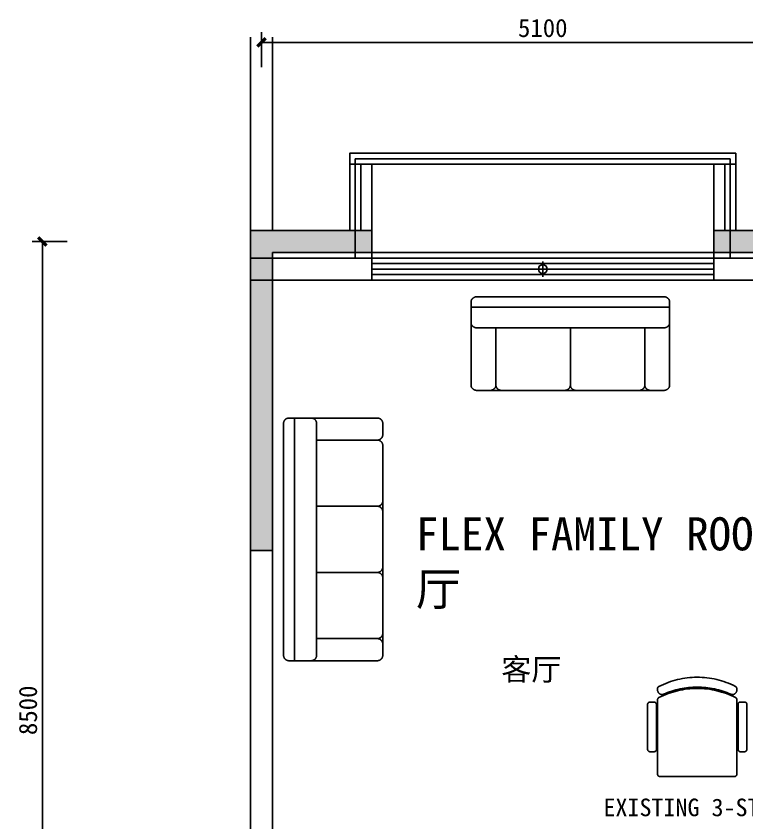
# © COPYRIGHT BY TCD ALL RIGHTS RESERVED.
# Model space of a CAD drawing. Header units: millimetres. Extents: x 0 to 1315425, y -297887 to 3.
# Drawn here: x 1298748 to 1305372, y -288628 to -281315 of the extents above; entities that cross this region are included whole.
import ezdxf

# ---------------------------------------------------------------- set-up
doc = ezdxf.new("R2010")
doc.units = ezdxf.units.MM
for name, color, linetype in [('A-ELEM-TAG', 6, 'CONTINUOUS'), ('A-GLAZ-EXST', 4, 'CONTINUOUS'), ('A-SURVEY-HATCH', 9, 'CONTINUOUS'), ('A-TEXT', 250, 'CONTINUOUS'), ('A-WALL-EXST-CORR', 1, 'CONTINUOUS'), ('D0-FURNITURE', 2, 'Continuous'), ('F-TEXT', 6, 'Continuous'), ('LIB-PLAN', 7, 'Continuous'), ('S-COLUMN', 6, 'Continuous'), ('S-S.WALL', 7, 'Continuous')]:
    doc.layers.add(name, color=color, linetype=linetype)
doc.styles.add('HT', font='simhei.ttf')
doc.styles.add('宋体', font='')
doc.styles.get('宋体').set_extended_font_data('SimSun')
doc.dimstyles.new('TCD', dxfattribs={"dimscale": 0, "dimtxt": 2.2, "dimasz": 1, "dimexe": 1.25, "dimexo": 3, "dimtad": 1, "dimrnd": 5, "dimtxsty": '宋体', "dimblk": 'ARCHTICK', "dimcen": 2.5, "dimazin": 3, "dimtfac": 1, "dimtix": 1, "dimtmove": 2, "dimatfit": 3, "dimldrblk": 'DOT', "dimlwd": -1})

# ---------------------------------------------------------------- blocks, each defined once
blk = doc.blocks.new('_ARCHTICK')
at = {"color": 0, "linetype": 'ByBlock', "const_width": 0.4}
blk.add_lwpolyline([(-0.5, -0.5), (0.5, 0.5)], dxfattribs=at)
blk = doc.blocks.new('*D452')
at = {"layer": 'Defpoints', "color": 0}
for p in [(1300971.9, -281552.3), (1300971.9, -285324.7), (1306071.9, -285557.8)]:
    blk.add_point(p, dxfattribs=at)
at = {"layer": 'S-COLUMN', "color": 0, "lineweight": -2}
for p, q in [((1300971.9, -281777.3), (1300971.9, -281458.6)), ((1306071.9, -281777.3), (1306071.9, -281458.6))]:
    blk.add_line(p, q, dxfattribs=at)
at = {"layer": 'S-COLUMN', "color": 0}
blk.add_line((1306071.9, -281552.3), (1300971.9, -281552.3), dxfattribs=at)
at = {"layer": 'S-COLUMN', "color": 0, "xscale": 75, "yscale": 75, "zscale": 75, "rotation": 180}
blk.add_blockref('_ARCHTICK', (1300971.9, -281552.3), dxfattribs=at)
at = {"layer": 'S-COLUMN', "color": 0, "xscale": 75, "yscale": 75, "zscale": 75}
blk.add_blockref('_ARCHTICK', (1306071.9, -281552.3), dxfattribs=at)
at = {"layer": 'S-COLUMN', "color": 2, "insert": (1303521.9, -281423), "char_height": 165, "attachment_point": 5, "style": '宋体'}
blk.add_mtext('5100', dxfattribs=at)
blk = doc.blocks.new('_Dot')
at = {"color": 0, "linetype": 'ByBlock', "lineweight": -2}
blk.add_line((-0.5, 0), (-1, 0), dxfattribs=at)
at = {"color": 0, "linetype": 'ByBlock', "const_width": 0.5}
blk.add_lwpolyline([(-0.25, 0, 1), (0.25, 0, 1)], format="xyb", close=True, dxfattribs=at)
blk = doc.blocks.new('*D456')
at = {"layer": 'Defpoints', "color": 0}
for p in [(1298986, -283357.8), (1301071.9, -283357.8), (1301071.9, -291857.8)]:
    blk.add_point(p, dxfattribs=at)
at = {"layer": 'S-COLUMN', "color": 0, "lineweight": -2}
for p, q in [((1299211, -283357.8), (1298892.2, -283357.8)), ((1299211, -291857.8), (1298892.2, -291857.8))]:
    blk.add_line(p, q, dxfattribs=at)
at = {"layer": 'S-COLUMN', "color": 0}
blk.add_line((1298986, -291857.8), (1298986, -283357.8), dxfattribs=at)
at = {"layer": 'S-COLUMN', "color": 0, "xscale": 75, "yscale": 75, "zscale": 75}
for p, rotation in [((1298986, -283357.8), 90), ((1298986, -291857.8), 270)]:
    blk.add_blockref('_ARCHTICK', p, dxfattribs=dict(at, rotation=rotation))
at = {"layer": 'S-COLUMN', "color": 2, "insert": (1298856.6, -287607.8), "char_height": 165, "attachment_point": 5, "rotation": 90, "style": '宋体'}
blk.add_mtext('8500', dxfattribs=at)
blk = doc.blocks.new('ELEM_TAG')
for p, q in [((-70, 0), (70, 0)), ((0, -70), (0, 70))]:
    blk.add_line(p, q)
blk.add_circle((0, 0), 40)
blk = doc.blocks.new('SOFA_3S_2200x900_PLAN')
at = {"layer": 'LIB-PLAN'}
for p, q in [((-1050, 0), (1050, 0)), ((-1100, -100), (-1100, -50)), ((1100, -50), (1100, -250)), ((-1100, -250), (-1100, -100)), ((-1100, -100), (1100, -100)), ((-1100, -850), (-1100, -250)), ((1100, -250), (1100, -850)), ((-1050, -300), (1050, -300)), ((-900, -850), (-900, -300)), ((-300, -850), (-300, -300)), ((300, -850), (300, -300)), ((900, -300), (900, -850)), ((-950, -900), (-1050, -900)), ((850, -900), (-950, -900)), ((1050, -900), (950, -900))]:
    blk.add_line(p, q, dxfattribs=at)
for points in [[(-1050, 0), (-1052.5, -0.1), (-1054.9, -0.2), (-1057.3, -0.5), (-1059.8, -1), (-1062.1, -1.5), (-1064.5, -2.2), (-1066.8, -2.9), (-1069.1, -3.8), (-1071.4, -4.8), (-1073.6, -5.9), (-1075.7, -7.1), (-1077.8, -8.4), (-1079.8, -9.8), (-1081.7, -11.3), (-1083.6, -13), (-1085.4, -14.6), (-1087, -16.4), (-1088.7, -18.3), (-1090.2, -20.2), (-1091.6, -22.2), (-1092.9, -24.3), (-1094.1, -26.4), (-1095.2, -28.6), (-1096.2, -30.9), (-1097.1, -33.2), (-1097.8, -35.5), (-1098.5, -37.9), (-1099, -40.2), (-1099.5, -42.7), (-1099.8, -45.1), (-1099.9, -47.5), (-1100, -50)], [(1100, -50), (1099.9, -47.5), (1099.8, -45.1), (1099.5, -42.7), (1099, -40.2), (1098.5, -37.9), (1097.8, -35.5), (1097.1, -33.2), (1096.2, -30.9), (1095.2, -28.6), (1094.1, -26.4), (1092.9, -24.3), (1091.6, -22.2), (1090.2, -20.2), (1088.7, -18.3), (1087, -16.4), (1085.4, -14.6), (1083.6, -13), (1081.7, -11.3), (1079.8, -9.8), (1077.8, -8.4), (1075.7, -7.1), (1073.6, -5.9), (1071.4, -4.8), (1069.1, -3.8), (1066.8, -2.9), (1064.5, -2.2), (1062.1, -1.5), (1059.8, -1), (1057.3, -0.5), (1054.9, -0.2), (1052.5, -0.1), (1050, 0)], [(-1100, -250), (-1099.9, -252.5), (-1099.8, -254.9), (-1099.5, -257.3), (-1099, -259.8), (-1098.5, -262.1), (-1097.8, -264.5), (-1097.1, -266.8), (-1096.2, -269.1), (-1095.2, -271.4), (-1094.1, -273.6), (-1092.9, -275.7), (-1091.6, -277.8), (-1090.2, -279.8), (-1088.7, -281.7), (-1087, -283.6), (-1085.4, -285.4), (-1083.6, -287), (-1081.7, -288.7), (-1079.8, -290.2), (-1077.8, -291.6), (-1075.7, -292.9), (-1073.6, -294.1), (-1071.4, -295.2), (-1069.1, -296.2), (-1066.8, -297.1), (-1064.5, -297.8), (-1062.1, -298.5), (-1059.8, -299), (-1057.3, -299.5), (-1054.9, -299.8), (-1052.5, -299.9), (-1050, -300)], [(1050, -300), (1052.5, -299.9), (1054.9, -299.8), (1057.3, -299.5), (1059.8, -299), (1062.1, -298.5), (1064.5, -297.8), (1066.8, -297.1), (1069.1, -296.2), (1071.4, -295.2), (1073.6, -294.1), (1075.7, -292.9), (1077.8, -291.6), (1079.8, -290.2), (1081.7, -288.7), (1083.6, -287), (1085.4, -285.4), (1087, -283.6), (1088.7, -281.7), (1090.2, -279.8), (1091.6, -277.8), (1092.9, -275.7), (1094.1, -273.6), (1095.2, -271.4), (1096.2, -269.1), (1097.1, -266.8), (1097.8, -264.5), (1098.5, -262.1), (1099, -259.8), (1099.5, -257.3), (1099.8, -254.9), (1099.9, -252.5), (1100, -250)], [(-1100, -850), (-1099.9, -852.5), (-1099.8, -854.9), (-1099.5, -857.3), (-1099, -859.8), (-1098.5, -862.1), (-1097.8, -864.5), (-1097.1, -866.8), (-1096.2, -869.1), (-1095.2, -871.4), (-1094.1, -873.6), (-1092.9, -875.7), (-1091.6, -877.8), (-1090.2, -879.8), (-1088.7, -881.7), (-1087, -883.6), (-1085.4, -885.4), (-1083.6, -887), (-1081.7, -888.7), (-1079.8, -890.2), (-1077.8, -891.6), (-1075.7, -892.9), (-1073.6, -894.1), (-1071.4, -895.2), (-1069.1, -896.2), (-1066.8, -897.1), (-1064.5, -897.8), (-1062.1, -898.5), (-1059.8, -899), (-1057.3, -899.5), (-1054.9, -899.8), (-1052.5, -899.9), (-1050, -900)], [(-950, -900), (-947.5, -899.9), (-945.1, -899.8), (-942.7, -899.5), (-940.2, -899), (-937.9, -898.5), (-935.5, -897.8), (-933.2, -897.1), (-930.9, -896.2), (-928.6, -895.2), (-926.4, -894.1), (-924.3, -892.9), (-922.2, -891.6), (-920.2, -890.2), (-918.3, -888.7), (-916.4, -887), (-914.6, -885.4), (-913, -883.6), (-911.3, -881.7), (-909.8, -879.8), (-908.4, -877.8), (-907.1, -875.7), (-905.9, -873.6), (-904.8, -871.4), (-903.8, -869.1), (-902.9, -866.8), (-902.2, -864.5), (-901.5, -862.1), (-901, -859.8), (-900.5, -857.3), (-900.2, -854.9), (-900.1, -852.5), (-900, -850)], [(-900, -850), (-899.9, -852.5), (-899.8, -854.9), (-899.5, -857.3), (-899, -859.8), (-898.5, -862.1), (-897.8, -864.5), (-897.1, -866.8), (-896.2, -869.1), (-895.2, -871.4), (-894.1, -873.6), (-892.9, -875.7), (-891.6, -877.8), (-890.2, -879.8), (-888.7, -881.7), (-887, -883.6), (-885.4, -885.4), (-883.6, -887), (-881.7, -888.7), (-879.8, -890.2), (-877.8, -891.6), (-875.7, -892.9), (-873.6, -894.1), (-871.4, -895.2), (-869.1, -896.2), (-866.8, -897.1), (-864.5, -897.8), (-862.1, -898.5), (-859.8, -899), (-857.3, -899.5), (-854.9, -899.8), (-852.5, -899.9), (-850, -900)], [(-350, -900), (-347.5, -899.9), (-345.1, -899.8), (-342.7, -899.5), (-340.2, -899), (-337.9, -898.5), (-335.5, -897.8), (-333.2, -897.1), (-330.9, -896.2), (-328.6, -895.2), (-326.4, -894.1), (-324.3, -892.9), (-322.2, -891.6), (-320.2, -890.2), (-318.3, -888.7), (-316.4, -887), (-314.6, -885.4), (-313, -883.6), (-311.3, -881.7), (-309.8, -879.8), (-308.4, -877.8), (-307.1, -875.7), (-305.9, -873.6), (-304.8, -871.4), (-303.8, -869.1), (-302.9, -866.8), (-302.2, -864.5), (-301.5, -862.1), (-301, -859.8), (-300.5, -857.3), (-300.2, -854.9), (-300.1, -852.5), (-300, -850)], [(-300, -850), (-299.9, -852.5), (-299.8, -854.9), (-299.5, -857.3), (-299, -859.8), (-298.5, -862.1), (-297.8, -864.5), (-297.1, -866.8), (-296.2, -869.1), (-295.2, -871.4), (-294.1, -873.6), (-292.9, -875.7), (-291.6, -877.8), (-290.2, -879.8), (-288.7, -881.7), (-287, -883.6), (-285.4, -885.4), (-283.6, -887), (-281.7, -888.7), (-279.8, -890.2), (-277.8, -891.6), (-275.7, -892.9), (-273.6, -894.1), (-271.4, -895.2), (-269.1, -896.2), (-266.8, -897.1), (-264.5, -897.8), (-262.1, -898.5), (-259.8, -899), (-257.3, -899.5), (-254.9, -899.8), (-252.5, -899.9), (-250, -900)], [(250, -900), (252.5, -899.9), (254.9, -899.8), (257.3, -899.5), (259.8, -899), (262.1, -898.5), (264.5, -897.8), (266.8, -897.1), (269.1, -896.2), (271.4, -895.2), (273.6, -894.1), (275.7, -892.9), (277.8, -891.6), (279.8, -890.2), (281.7, -888.7), (283.6, -887), (285.4, -885.4), (287, -883.6), (288.7, -881.7), (290.2, -879.8), (291.6, -877.8), (292.9, -875.7), (294.1, -873.6), (295.2, -871.4), (296.2, -869.1), (297.1, -866.8), (297.8, -864.5), (298.5, -862.1), (299, -859.8), (299.5, -857.3), (299.8, -854.9), (299.9, -852.5), (300, -850)], [(300, -850), (300.1, -852.5), (300.2, -854.9), (300.5, -857.3), (301, -859.8), (301.5, -862.1), (302.2, -864.5), (302.9, -866.8), (303.8, -869.1), (304.8, -871.4), (305.9, -873.6), (307.1, -875.7), (308.4, -877.8), (309.8, -879.8), (311.3, -881.7), (313, -883.6), (314.6, -885.4), (316.4, -887), (318.3, -888.7), (320.2, -890.2), (322.2, -891.6), (324.3, -892.9), (326.4, -894.1), (328.6, -895.2), (330.9, -896.2), (333.2, -897.1), (335.5, -897.8), (337.9, -898.5), (340.2, -899), (342.7, -899.5), (345.1, -899.8), (347.5, -899.9), (350, -900)], [(850, -900), (852.5, -899.9), (854.9, -899.8), (857.3, -899.5), (859.8, -899), (862.1, -898.5), (864.5, -897.8), (866.8, -897.1), (869.1, -896.2), (871.4, -895.2), (873.6, -894.1), (875.7, -892.9), (877.8, -891.6), (879.8, -890.2), (881.7, -888.7), (883.6, -887), (885.4, -885.4), (887, -883.6), (888.7, -881.7), (890.2, -879.8), (891.6, -877.8), (892.9, -875.7), (894.1, -873.6), (895.2, -871.4), (896.2, -869.1), (897.1, -866.8), (897.8, -864.5), (898.5, -862.1), (899, -859.8), (899.5, -857.3), (899.8, -854.9), (899.9, -852.5), (900, -850)], [(900, -850), (900.1, -852.5), (900.2, -854.9), (900.5, -857.3), (901, -859.8), (901.5, -862.1), (902.2, -864.5), (902.9, -866.8), (903.8, -869.1), (904.8, -871.4), (905.9, -873.6), (907.1, -875.7), (908.4, -877.8), (909.8, -879.8), (911.3, -881.7), (913, -883.6), (914.6, -885.4), (916.4, -887), (918.3, -888.7), (920.2, -890.2), (922.2, -891.6), (924.3, -892.9), (926.4, -894.1), (928.6, -895.2), (930.9, -896.2), (933.2, -897.1), (935.5, -897.8), (937.9, -898.5), (940.2, -899), (942.7, -899.5), (945.1, -899.8), (947.5, -899.9), (950, -900)], [(1050, -900), (1052.5, -899.9), (1054.9, -899.8), (1057.3, -899.5), (1059.8, -899), (1062.1, -898.5), (1064.5, -897.8), (1066.8, -897.1), (1069.1, -896.2), (1071.4, -895.2), (1073.6, -894.1), (1075.7, -892.9), (1077.8, -891.6), (1079.8, -890.2), (1081.7, -888.7), (1083.6, -887), (1085.4, -885.4), (1087, -883.6), (1088.7, -881.7), (1090.2, -879.8), (1091.6, -877.8), (1092.9, -875.7), (1094.1, -873.6), (1095.2, -871.4), (1096.2, -869.1), (1097.1, -866.8), (1097.8, -864.5), (1098.5, -862.1), (1099, -859.8), (1099.5, -857.3), (1099.8, -854.9), (1099.9, -852.5), (1100, -850)]]:
    blk.add_lwpolyline(points, dxfattribs=at)
blk = doc.blocks.new('SOFA_2S_1800x850_PLAN')
at = {"layer": 'LIB-PLAN'}
for p, q in [((-843.8, 0), (843.8, 0)), ((-900, -94.4), (-900, -47.2)), ((900, -47.2), (900, -236.1)), ((-900, -236.1), (-900, -94.4)), ((-900, -94.4), (900, -94.4)), ((-900, -802.8), (-900, -236.1)), ((-843.8, -283.3), (843.8, -283.3)), ((-675, -802.8), (-675, -283.3)), ((0, -802.8), (0, -283.3)), ((675, -283.3), (675, -802.8)), ((900, -236.1), (900, -802.8)), ((-731.2, -850), (-843.8, -850)), ((731.2, -850), (-731.2, -850)), ((843.8, -850), (731.2, -850))]:
    blk.add_line(p, q, dxfattribs=at)
for points in [[(-843.8, 0), (-846.5, -0.1), (-849.3, -0.2), (-852, -0.5), (-854.7, -0.9), (-857.4, -1.4), (-860.1, -2), (-862.7, -2.8), (-865.3, -3.6), (-867.8, -4.5), (-870.3, -5.6), (-872.7, -6.7), (-875, -8), (-877.3, -9.3), (-879.4, -10.7), (-881.5, -12.2), (-883.5, -13.8), (-885.4, -15.5), (-887.2, -17.3), (-888.9, -19.1), (-890.5, -21), (-892, -22.9), (-893.4, -25), (-894.6, -27), (-895.7, -29.2), (-896.7, -31.3), (-897.6, -33.5), (-898.3, -35.7), (-898.9, -38), (-899.4, -40.3), (-899.7, -42.6), (-899.9, -44.9), (-900, -47.2)], [(900, -47.2), (899.9, -44.9), (899.7, -42.6), (899.4, -40.3), (898.9, -38), (898.3, -35.7), (897.6, -33.5), (896.7, -31.3), (895.7, -29.2), (894.6, -27), (893.4, -25), (892, -22.9), (890.5, -21), (888.9, -19.1), (887.2, -17.3), (885.4, -15.5), (883.5, -13.8), (881.5, -12.2), (879.4, -10.7), (877.3, -9.3), (875, -8), (872.7, -6.7), (870.3, -5.6), (867.8, -4.5), (865.3, -3.6), (862.7, -2.8), (860.1, -2), (857.4, -1.4), (854.7, -0.9), (852, -0.5), (849.3, -0.2), (846.5, -0.1), (843.8, 0)], [(-900, -236.1), (-899.9, -238.4), (-899.7, -240.7), (-899.4, -243), (-898.9, -245.3), (-898.3, -247.6), (-897.6, -249.8), (-896.7, -252), (-895.7, -254.2), (-894.6, -256.3), (-893.4, -258.4), (-892, -260.4), (-890.5, -262.3), (-888.9, -264.2), (-887.2, -266.1), (-885.4, -267.8), (-883.5, -269.5), (-881.5, -271.1), (-879.4, -272.6), (-877.3, -274), (-875, -275.4), (-872.7, -276.6), (-870.3, -277.8), (-867.8, -278.8), (-865.3, -279.7), (-862.7, -280.6), (-860.1, -281.3), (-857.4, -281.9), (-854.7, -282.4), (-852, -282.8), (-849.3, -283.1), (-846.5, -283.3), (-843.8, -283.3)], [(843.8, -283.3), (846.5, -283.3), (849.3, -283.1), (852, -282.8), (854.7, -282.4), (857.4, -281.9), (860.1, -281.3), (862.7, -280.6), (865.3, -279.7), (867.8, -278.8), (870.3, -277.8), (872.7, -276.6), (875, -275.4), (877.3, -274), (879.4, -272.6), (881.5, -271.1), (883.5, -269.5), (885.4, -267.8), (887.2, -266.1), (888.9, -264.2), (890.5, -262.3), (892, -260.4), (893.4, -258.4), (894.6, -256.3), (895.7, -254.2), (896.7, -252), (897.6, -249.8), (898.3, -247.6), (898.9, -245.3), (899.4, -243), (899.7, -240.7), (899.9, -238.4), (900, -236.1)], [(-900, -802.8), (-899.9, -805.1), (-899.7, -807.4), (-899.4, -809.7), (-898.9, -812), (-898.3, -814.3), (-897.6, -816.5), (-896.7, -818.7), (-895.7, -820.8), (-894.6, -823), (-893.4, -825), (-892, -827.1), (-890.5, -829), (-888.9, -830.9), (-887.2, -832.7), (-885.4, -834.5), (-883.5, -836.2), (-881.5, -837.8), (-879.4, -839.3), (-877.3, -840.7), (-875, -842), (-872.7, -843.3), (-870.3, -844.4), (-867.8, -845.5), (-865.3, -846.4), (-862.7, -847.2), (-860.1, -848), (-857.4, -848.6), (-854.7, -849.1), (-852, -849.5), (-849.3, -849.8), (-846.5, -849.9), (-843.8, -850)], [(-731.2, -850), (-728.5, -849.9), (-725.7, -849.8), (-723, -849.5), (-720.3, -849.1), (-717.6, -848.6), (-714.9, -848), (-712.3, -847.2), (-709.7, -846.4), (-707.2, -845.5), (-704.7, -844.4), (-702.3, -843.3), (-700, -842), (-697.7, -840.7), (-695.6, -839.3), (-693.5, -837.8), (-691.5, -836.2), (-689.6, -834.5), (-687.8, -832.7), (-686.1, -830.9), (-684.5, -829), (-683, -827.1), (-681.6, -825), (-680.4, -823), (-679.3, -820.8), (-678.3, -818.7), (-677.4, -816.5), (-676.7, -814.3), (-676.1, -812), (-675.6, -809.7), (-675.3, -807.4), (-675.1, -805.1), (-675, -802.8)], [(-675, -802.8), (-674.9, -805.1), (-674.7, -807.4), (-674.4, -809.7), (-673.9, -812), (-673.3, -814.3), (-672.6, -816.5), (-671.7, -818.7), (-670.7, -820.8), (-669.6, -823), (-668.4, -825), (-667, -827.1), (-665.5, -829), (-663.9, -830.9), (-662.2, -832.7), (-660.4, -834.5), (-658.5, -836.2), (-656.5, -837.8), (-654.4, -839.3), (-652.3, -840.7), (-650, -842), (-647.7, -843.3), (-645.3, -844.4), (-642.8, -845.5), (-640.3, -846.4), (-637.7, -847.2), (-635.1, -848), (-632.4, -848.6), (-629.7, -849.1), (-627, -849.5), (-624.3, -849.8), (-621.5, -849.9), (-618.8, -850)], [(-56.3, -850), (-53.5, -849.9), (-50.7, -849.8), (-48, -849.5), (-45.3, -849.1), (-42.6, -848.6), (-39.9, -848), (-37.3, -847.2), (-34.7, -846.4), (-32.2, -845.5), (-29.7, -844.4), (-27.3, -843.3), (-25, -842), (-22.7, -840.7), (-20.6, -839.3), (-18.5, -837.8), (-16.5, -836.2), (-14.6, -834.5), (-12.8, -832.7), (-11.1, -830.9), (-9.5, -829), (-8, -827.1), (-6.6, -825), (-5.4, -823), (-4.3, -820.8), (-3.3, -818.7), (-2.4, -816.5), (-1.7, -814.3), (-1.1, -812), (-0.6, -809.7), (-0.3, -807.4), (-0.1, -805.1), (0, -802.8)], [(0, -802.8), (0.1, -805.1), (0.3, -807.4), (0.6, -809.7), (1.1, -812), (1.7, -814.3), (2.4, -816.5), (3.3, -818.7), (4.3, -820.8), (5.4, -823), (6.6, -825), (8, -827.1), (9.5, -829), (11.1, -830.9), (12.8, -832.7), (14.6, -834.5), (16.5, -836.2), (18.5, -837.8), (20.6, -839.3), (22.7, -840.7), (25, -842), (27.3, -843.3), (29.7, -844.4), (32.2, -845.5), (34.7, -846.4), (37.3, -847.2), (39.9, -848), (42.6, -848.6), (45.3, -849.1), (48, -849.5), (50.7, -849.8), (53.5, -849.9), (56.2, -850)], [(618.8, -850), (621.5, -849.9), (624.3, -849.8), (627, -849.5), (629.7, -849.1), (632.4, -848.6), (635.1, -848), (637.7, -847.2), (640.3, -846.4), (642.8, -845.5), (645.3, -844.4), (647.7, -843.3), (650, -842), (652.3, -840.7), (654.4, -839.3), (656.5, -837.8), (658.5, -836.2), (660.4, -834.5), (662.2, -832.7), (663.9, -830.9), (665.5, -829), (667, -827.1), (668.4, -825), (669.6, -823), (670.7, -820.8), (671.7, -818.7), (672.6, -816.5), (673.3, -814.3), (673.9, -812), (674.4, -809.7), (674.7, -807.4), (674.9, -805.1), (675, -802.8)], [(675, -802.8), (675.1, -805.1), (675.3, -807.4), (675.6, -809.7), (676.1, -812), (676.7, -814.3), (677.4, -816.5), (678.3, -818.7), (679.3, -820.8), (680.4, -823), (681.6, -825), (683, -827.1), (684.5, -829), (686.1, -830.9), (687.8, -832.7), (689.6, -834.5), (691.5, -836.2), (693.5, -837.8), (695.6, -839.3), (697.7, -840.7), (700, -842), (702.3, -843.3), (704.7, -844.4), (707.2, -845.5), (709.7, -846.4), (712.3, -847.2), (714.9, -848), (717.6, -848.6), (720.3, -849.1), (723, -849.5), (725.7, -849.8), (728.5, -849.9), (731.2, -850)], [(843.8, -850), (846.5, -849.9), (849.3, -849.8), (852, -849.5), (854.7, -849.1), (857.4, -848.6), (860.1, -848), (862.7, -847.2), (865.3, -846.4), (867.8, -845.5), (870.3, -844.4), (872.7, -843.3), (875, -842), (877.3, -840.7), (879.4, -839.3), (881.5, -837.8), (883.5, -836.2), (885.4, -834.5), (887.2, -832.7), (888.9, -830.9), (890.5, -829), (892, -827.1), (893.4, -825), (894.6, -823), (895.7, -820.8), (896.7, -818.7), (897.6, -816.5), (898.3, -814.3), (898.9, -812), (899.4, -809.7), (899.7, -807.4), (899.9, -805.1), (900, -802.8)]]:
    blk.add_lwpolyline(points, dxfattribs=at)
blk = doc.blocks.new('LOUNGE_CHAIR_900x900_PLAN')
at = {"layer": 'LIB-PLAN'}
for p, q in [((-360.1, 338), (-360.1, 345.5)), ((-430, 225), (-390, 225)), ((-359.5, -427.5), (-360, 244.3)), ((359.5, -427.5), (360, 244.3)), ((390, 225), (430, 225)), ((-449.7, -202.5), (-450, 202.5)), ((-369.7, -202.5), (-370, 202.5)), ((369.7, -202.5), (370, 202.5)), ((449.7, -202.5), (450, 202.5)), ((-429.7, -225), (-389.7, -225)), ((389.7, -225), (429.7, -225)), ((339.5, -450), (-339.5, -450))]:
    blk.add_line(p, q, dxfattribs=at)
for points in [[(346.9, 366.8), (326.3, 376.8), (305.5, 386.1), (284.5, 394.9), (263.4, 403), (242, 410.4), (220.5, 417.3), (198.8, 423.5), (176.9, 429.1), (155, 434), (132.9, 438.2), (110.8, 441.8), (88.6, 444.8), (66.3, 447.1), (44, 448.7), (21.6, 449.7), (-0.8, 450), (-23.2, 449.6), (-45.5, 448.6), (-67.8, 447), (-90.1, 444.6), (-112.3, 441.6), (-134.5, 438), (-156.5, 433.7), (-178.5, 428.7), (-200.3, 423.1), (-222, 416.8), (-243.5, 410), (-264.8, 402.4), (-286, 394.3), (-307, 385.5), (-327.7, 376.1), (-348.3, 366.1)], [(-348.3, 366.1), (-348.9, 365.7), (-349.6, 365.4), (-350.2, 365), (-350.8, 364.6), (-351.4, 364.1), (-352, 363.6), (-352.6, 363.2), (-353.1, 362.6), (-353.6, 362.1), (-354.2, 361.5), (-354.7, 361), (-355.2, 360.4), (-355.6, 359.7), (-356.1, 359.1), (-356.5, 358.5), (-356.9, 357.8), (-357.3, 357.1), (-357.6, 356.4), (-358, 355.7), (-358.3, 355), (-358.5, 354.2), (-358.8, 353.5), (-359.1, 352.7), (-359.3, 351.9), (-359.5, 351.1), (-359.6, 350.4), (-359.8, 349.6), (-359.9, 348.8), (-360, 348), (-360, 347.2), (-360.1, 346.4), (-360.1, 345.5)], [(357.3, 354.5), (357.1, 355), (356.9, 355.5), (356.7, 356), (356.5, 356.5), (356.3, 357), (356.1, 357.4), (355.8, 357.9), (355.6, 358.4), (355.3, 358.8), (355, 359.3), (354.7, 359.7), (354.4, 360.2), (354.1, 360.6), (353.8, 361), (353.5, 361.4), (353.2, 361.8), (352.8, 362.2), (352.5, 362.6), (352.1, 362.9), (351.8, 363.3), (351.4, 363.7), (351, 364), (350.6, 364.3), (350.2, 364.7), (349.8, 365), (349.4, 365.3), (349, 365.5), (348.6, 365.8), (348.2, 366.1), (347.7, 366.3), (347.3, 366.6), (346.9, 366.8)], [(-360.1, 338), (-360, 335.3), (-359.8, 332.6), (-359.4, 329.9), (-358.9, 327.2), (-358.2, 324.6), (-357.5, 322), (-356.5, 319.5), (-355.5, 317.1), (-354.3, 314.7), (-352.9, 312.4), (-351.5, 310.2), (-350, 308.1), (-348.3, 306.1), (-346.5, 304.3), (-344.7, 302.5), (-342.7, 300.9), (-340.7, 299.5), (-338.5, 298.1), (-336.4, 296.9), (-334.1, 295.9), (-331.8, 295), (-329.5, 294.3), (-327.1, 293.8), (-324.7, 293.4), (-322.3, 293.1), (-319.9, 293), (-317.5, 293.1), (-315.1, 293.4), (-312.7, 293.8), (-310.3, 294.4), (-308, 295.2), (-305.7, 296.1)], [(348.2, 264.9), (327.6, 274.9), (306.8, 284.3), (285.8, 293.1), (264.6, 301.3), (243.2, 308.8), (221.6, 315.7), (199.9, 321.9), (178, 327.5), (156.1, 332.5), (134, 336.8), (111.8, 340.4), (89.5, 343.4), (67.2, 345.8), (44.8, 347.4), (22.4, 348.4), (0, 348.7), (-22.4, 348.4), (-44.8, 347.4), (-67.2, 345.8), (-89.5, 343.4), (-111.8, 340.4), (-134, 336.8), (-156.1, 332.5), (-178, 327.5), (-199.9, 321.9), (-221.6, 315.7), (-243.2, 308.8), (-264.6, 301.3), (-285.8, 293.1), (-306.8, 284.3), (-327.6, 274.9), (-348.2, 264.9)], [(305.7, 296.1), (287.4, 303.7), (268.9, 310.9), (250.3, 317.6), (231.6, 323.9), (212.7, 329.6), (193.7, 334.9), (174.6, 339.6), (155.5, 343.9), (136.2, 347.6), (116.9, 350.9), (97.5, 353.7), (78.1, 356), (58.6, 357.7), (39.1, 359), (19.5, 359.7), (0, 360), (-19.5, 359.7), (-39.1, 359), (-58.6, 357.7), (-78.1, 356), (-97.5, 353.7), (-116.9, 350.9), (-136.2, 347.6), (-155.5, 343.9), (-174.6, 339.6), (-193.7, 334.9), (-212.7, 329.6), (-231.6, 323.9), (-250.3, 317.6), (-268.9, 310.9), (-287.4, 303.7), (-305.7, 296.1)], [(305.7, 296.1), (308.4, 295), (311.2, 294.2), (314.1, 293.6), (316.9, 293.2), (319.8, 293), (322.7, 293.1), (325.6, 293.5), (328.4, 294), (331.2, 294.8), (334, 295.9), (336.6, 297.1), (339.2, 298.5), (341.7, 300.2), (344.1, 302.1), (346.3, 304.1), (348.4, 306.3), (350.4, 308.7), (352.2, 311.3), (353.8, 313.9), (355.3, 316.7), (356.6, 319.7), (357.7, 322.7), (358.6, 325.8), (359.2, 328.9), (359.7, 332.1), (360, 335.4), (360.1, 338.6), (359.9, 341.9), (359.6, 345.1), (359, 348.3), (358.3, 351.4), (357.3, 354.5)], [(-430, 225), (-431, 225), (-432, 224.9), (-432.9, 224.8), (-433.9, 224.6), (-434.9, 224.3), (-435.8, 224), (-436.7, 223.7), (-437.7, 223.3), (-438.6, 222.8), (-439.4, 222.3), (-440.3, 221.8), (-441.1, 221.2), (-441.9, 220.6), (-442.7, 219.9), (-443.4, 219.2), (-444.1, 218.4), (-444.8, 217.6), (-445.5, 216.8), (-446.1, 215.9), (-446.6, 215), (-447.2, 214.1), (-447.6, 213.1), (-448.1, 212.1), (-448.5, 211.1), (-448.8, 210.1), (-449.1, 209), (-449.4, 208), (-449.6, 206.9), (-449.8, 205.8), (-449.9, 204.7), (-450, 203.6), (-450, 202.5)], [(-370, 202.5), (-370, 203.6), (-370.1, 204.7), (-370.2, 205.8), (-370.4, 206.9), (-370.6, 208), (-370.8, 209), (-371.2, 210.1), (-371.5, 211.1), (-371.9, 212.1), (-372.3, 213.1), (-372.8, 214.1), (-373.4, 215), (-373.9, 215.9), (-374.5, 216.8), (-375.2, 217.6), (-375.8, 218.4), (-376.6, 219.2), (-377.3, 219.9), (-378.1, 220.6), (-378.9, 221.2), (-379.7, 221.8), (-380.6, 222.3), (-381.4, 222.8), (-382.3, 223.3), (-383.2, 223.7), (-384.2, 224), (-385.1, 224.3), (-386.1, 224.6), (-387.1, 224.8), (-388, 224.9), (-389, 225), (-390, 225)], [(-348.2, 264.9), (-348.8, 264.5), (-349.5, 264.2), (-350.1, 263.8), (-350.7, 263.4), (-351.3, 262.9), (-351.9, 262.4), (-352.5, 261.9), (-353, 261.4), (-353.6, 260.9), (-354.1, 260.3), (-354.6, 259.8), (-355.1, 259.2), (-355.5, 258.5), (-356, 257.9), (-356.4, 257.2), (-356.8, 256.6), (-357.2, 255.9), (-357.5, 255.2), (-357.9, 254.5), (-358.2, 253.7), (-358.5, 253), (-358.7, 252.2), (-359, 251.5), (-359.2, 250.7), (-359.4, 249.9), (-359.5, 249.1), (-359.7, 248.4), (-359.8, 247.6), (-359.9, 246.8), (-360, 246), (-360, 245.1), (-360, 244.3)], [(360, 244.3), (360, 245.1), (360, 246), (359.9, 246.8), (359.8, 247.6), (359.7, 248.4), (359.5, 249.1), (359.4, 249.9), (359.2, 250.7), (359, 251.5), (358.7, 252.2), (358.5, 253), (358.2, 253.7), (357.9, 254.5), (357.5, 255.2), (357.2, 255.9), (356.8, 256.6), (356.4, 257.2), (356, 257.9), (355.5, 258.5), (355.1, 259.2), (354.6, 259.8), (354.1, 260.3), (353.6, 260.9), (353, 261.4), (352.5, 261.9), (351.9, 262.4), (351.3, 262.9), (350.7, 263.4), (350.1, 263.8), (349.5, 264.2), (348.8, 264.5), (348.2, 264.9)], [(390, 225), (389, 225), (388, 224.9), (387.1, 224.8), (386.1, 224.6), (385.1, 224.3), (384.2, 224), (383.2, 223.7), (382.3, 223.3), (381.4, 222.8), (380.6, 222.3), (379.7, 221.8), (378.9, 221.2), (378.1, 220.6), (377.3, 219.9), (376.6, 219.2), (375.8, 218.4), (375.2, 217.6), (374.5, 216.8), (373.9, 215.9), (373.4, 215), (372.8, 214.1), (372.3, 213.1), (371.9, 212.1), (371.5, 211.1), (371.2, 210.1), (370.8, 209), (370.6, 208), (370.4, 206.9), (370.2, 205.8), (370.1, 204.7), (370, 203.6), (370, 202.5)], [(450, 202.5), (450, 203.6), (449.9, 204.7), (449.8, 205.8), (449.6, 206.9), (449.4, 208), (449.1, 209), (448.8, 210.1), (448.5, 211.1), (448.1, 212.1), (447.6, 213.1), (447.2, 214.1), (446.6, 215), (446.1, 215.9), (445.5, 216.8), (444.8, 217.6), (444.1, 218.4), (443.4, 219.2), (442.7, 219.9), (441.9, 220.6), (441.1, 221.2), (440.3, 221.8), (439.4, 222.3), (438.6, 222.8), (437.7, 223.3), (436.7, 223.7), (435.8, 224), (434.9, 224.3), (433.9, 224.6), (432.9, 224.8), (432, 224.9), (431, 225), (430, 225)], [(-449.7, -202.5), (-449.7, -203.6), (-449.6, -204.7), (-449.5, -205.8), (-449.3, -206.9), (-449.1, -208), (-448.8, -209), (-448.5, -210.1), (-448.2, -211.1), (-447.8, -212.1), (-447.3, -213.1), (-446.8, -214.1), (-446.3, -215), (-445.7, -215.9), (-445.1, -216.8), (-444.5, -217.6), (-443.8, -218.4), (-443.1, -219.2), (-442.4, -219.9), (-441.6, -220.6), (-440.8, -221.2), (-440, -221.8), (-439.1, -222.3), (-438.2, -222.8), (-437.3, -223.3), (-436.4, -223.7), (-435.5, -224), (-434.5, -224.3), (-433.6, -224.6), (-432.6, -224.8), (-431.6, -224.9), (-430.7, -225), (-429.7, -225)], [(-389.7, -225), (-388.7, -225), (-387.7, -224.9), (-386.7, -224.8), (-385.8, -224.6), (-384.8, -224.3), (-383.9, -224), (-382.9, -223.7), (-382, -223.3), (-381.1, -222.8), (-380.2, -222.3), (-379.4, -221.8), (-378.6, -221.2), (-377.8, -220.6), (-377, -219.9), (-376.2, -219.2), (-375.5, -218.4), (-374.8, -217.6), (-374.2, -216.8), (-373.6, -215.9), (-373, -215), (-372.5, -214.1), (-372, -213.1), (-371.6, -212.1), (-371.2, -211.1), (-370.8, -210.1), (-370.5, -209), (-370.3, -208), (-370.1, -206.9), (-369.9, -205.8), (-369.8, -204.7), (-369.7, -203.6), (-369.7, -202.5)], [(369.7, -202.5), (369.7, -203.6), (369.8, -204.7), (369.9, -205.8), (370.1, -206.9), (370.3, -208), (370.5, -209), (370.8, -210.1), (371.2, -211.1), (371.6, -212.1), (372, -213.1), (372.5, -214.1), (373, -215), (373.6, -215.9), (374.2, -216.8), (374.8, -217.6), (375.5, -218.4), (376.2, -219.2), (377, -219.9), (377.8, -220.6), (378.6, -221.2), (379.4, -221.8), (380.2, -222.3), (381.1, -222.8), (382, -223.3), (382.9, -223.7), (383.9, -224), (384.8, -224.3), (385.8, -224.6), (386.7, -224.8), (387.7, -224.9), (388.7, -225), (389.7, -225)], [(429.7, -225), (430.7, -225), (431.6, -224.9), (432.6, -224.8), (433.6, -224.6), (434.5, -224.3), (435.5, -224), (436.4, -223.7), (437.3, -223.3), (438.2, -222.8), (439.1, -222.3), (440, -221.8), (440.8, -221.2), (441.6, -220.6), (442.4, -219.9), (443.1, -219.2), (443.8, -218.4), (444.5, -217.6), (445.1, -216.8), (445.7, -215.9), (446.3, -215), (446.8, -214.1), (447.3, -213.1), (447.8, -212.1), (448.2, -211.1), (448.5, -210.1), (448.8, -209), (449.1, -208), (449.3, -206.9), (449.5, -205.8), (449.6, -204.7), (449.7, -203.6), (449.7, -202.5)], [(-359.5, -427.5), (-359.5, -428.6), (-359.4, -429.7), (-359.3, -430.8), (-359.1, -431.9), (-358.9, -433), (-358.6, -434), (-358.3, -435.1), (-358, -436.1), (-357.6, -437.1), (-357.1, -438.1), (-356.6, -439.1), (-356.1, -440), (-355.6, -440.9), (-355, -441.8), (-354.3, -442.6), (-353.6, -443.4), (-352.9, -444.2), (-352.2, -444.9), (-351.4, -445.6), (-350.6, -446.2), (-349.8, -446.8), (-348.9, -447.3), (-348, -447.8), (-347.1, -448.3), (-346.2, -448.7), (-345.3, -449), (-344.4, -449.3), (-343.4, -449.6), (-342.4, -449.8), (-341.5, -449.9), (-340.5, -450), (-339.5, -450)], [(339.5, -450), (340.5, -450), (341.5, -449.9), (342.4, -449.8), (343.4, -449.6), (344.4, -449.3), (345.3, -449), (346.2, -448.7), (347.1, -448.3), (348, -447.8), (348.9, -447.3), (349.8, -446.8), (350.6, -446.2), (351.4, -445.6), (352.2, -444.9), (352.9, -444.2), (353.6, -443.4), (354.3, -442.6), (355, -441.8), (355.6, -440.9), (356.1, -440), (356.6, -439.1), (357.1, -438.1), (357.6, -437.1), (358, -436.1), (358.3, -435.1), (358.6, -434), (358.9, -433), (359.1, -431.9), (359.3, -430.8), (359.4, -429.7), (359.5, -428.6), (359.5, -427.5)], [(-359.5, -450), (-359.5, -450), (-359.5, -450), (-359.5, -450), (-359.5, -450), (-359.5, -450), (-359.5, -450), (-359.5, -450), (-359.5, -450), (-359.5, -450), (-359.5, -450), (-359.5, -450), (-359.5, -450), (-359.5, -450), (-359.5, -450), (-359.5, -450), (-359.5, -450), (-359.5, -450), (-359.5, -450), (-359.5, -450), (-359.5, -450), (-359.5, -450), (-359.5, -450), (-359.5, -450), (-359.5, -450), (-359.5, -450), (-359.5, -450), (-359.5, -450), (-359.5, -450), (-359.5, -450), (-359.5, -450), (-359.5, -450), (-359.5, -450)]]:
    blk.add_lwpolyline(points, dxfattribs=at)

msp = doc.modelspace()

# ---------------------------------------------------------------- hatches: boundary and pattern name
at = {"layer": 'A-SURVEY-HATCH'}
h = msp.add_hatch(color=251, dxfattribs=at)
h.dxf.hatch_style = 1
h.paths.add_polyline_path([(1306371.915, -283057.788), (1305971.915, -283057.788), (1305971.915, -283257.788), (1305071.915, -283257.788), (1305071.915, -283457.788), (1305971.915, -283457.788), (1306371.915, -283457.788)])
h.paths.add_polyline_path([(1301071.915, -291757.788), (1300871.915, -291757.788), (1300871.915, -293957.788), (1299471.915, -293957.788), (1299471.915, -294157.788), (1301071.915, -294157.788)])
h.paths.add_polyline_path([(1306171.915, -284557.788), (1305971.915, -284557.788), (1305971.915, -286157.788), (1306171.915, -286157.788), (1306171.915, -285557.788), (1307071.915, -285557.788), (1307071.915, -285357.788), (1306171.915, -285357.788)])
h = msp.add_hatch(color=251, dxfattribs=at)
h.dxf.hatch_style = 1
h.paths.add_polyline_path([(1301971.915, -283257.788), (1300871.915, -283257.788), (1300871.915, -286157.788), (1301071.915, -286157.788), (1301071.915, -283457.788), (1301971.915, -283457.788)])

# ---------------------------------------------------------------- linework, layer by layer
at = {"layer": 'A-GLAZ-EXST'}
for p, q in [((1301972, -283558), (1305072, -283558)), ((1301972, -283608), (1305072, -283608)), ((1301972, -283658), (1305072, -283658))]:
    msp.add_line(p, q, dxfattribs=at)
for points in [[(1301772, -282658), (1305272, -282658), (1305272, -282558), (1301772, -282558)], [(1301822, -283508), (1301972, -283508), (1301972, -282658), (1301822, -282658)], [(1305072, -283508), (1305222, -283508), (1305222, -282658), (1305072, -282658)], [(1301972, -283708), (1305072, -283708), (1305072, -283508), (1301972, -283508)]]:
    msp.add_lwpolyline(points, close=True, dxfattribs=at)
at = {"layer": 'A-WALL-EXST-CORR'}
for points in [[(1300872, -283708), (1301972, -283708), (1301972, -283508), (1300872, -283508)], [(1305072, -283708), (1306072, -283708), (1306072, -283508), (1305072, -283508)]]:
    msp.add_lwpolyline(points, close=True, dxfattribs=at)
at = {"layer": 'S-S.WALL'}
for p, q in [((1300871.915, -289917.788), (1300871.915, -281504.776)), ((1301071.915, -283257.788), (1301071.915, -281504.776)), ((1300871.915, -283257.788), (1301971.915, -283257.788)), ((1301971.915, -283457.788), (1301971.915, -283257.788)), ((1305071.915, -283457.788), (1305071.915, -283257.788)), ((1305071.915, -283257.788), (1305971.915, -283257.788)), ((1301071.915, -283457.788), (1301971.915, -283457.788)), ((1301071.915, -289917.788), (1301071.915, -283457.788)), ((1305071.915, -283457.788), (1305971.915, -283457.788)), ((1301071.915, -286157.788), (1300871.915, -286157.788))]:
    msp.add_line(p, q, dxfattribs=at)
at = {"layer": 'S-S.WALL', "color": 2}
for p, q in [((1305271.915, -282557.788), (1301771.915, -282557.788)), ((1301771.915, -283257.788), (1301771.915, -282557.788)), ((1305271.915, -283257.788), (1305271.915, -282557.788)), ((1305171.915, -282657.788), (1301871.915, -282657.788)), ((1301871.915, -283257.788), (1301871.915, -282657.788)), ((1305171.915, -283257.788), (1305171.915, -282657.788))]:
    msp.add_line(p, q, dxfattribs=at)
at = {"layer": 'S-S.WALL', "color": 1}
for p, q in [((1305221.915, -282607.788), (1301821.915, -282607.788)), ((1301821.915, -283257.788), (1301821.915, -282607.788)), ((1305221.915, -283257.788), (1305221.915, -282607.788))]:
    msp.add_line(p, q, dxfattribs=at)
at = {"layer": 'S-S.WALL', "color": 4}
msp.add_line((1305071.915, -283457.788), (1301971.915, -283457.788), dxfattribs=at)

# ---------------------------------------------------------------- block references
at = {"layer": 'A-ELEM-TAG'}
msp.add_blockref('ELEM_TAG', (1303522, -283608), dxfattribs=at)
at = {"layer": 'D0-FURNITURE'}
for name, p in [('SOFA_2S_1800x850_PLAN', (1303772, -283858)), ('LOUNGE_CHAIR_900x900_PLAN', (1304922, -287758))]:
    msp.add_blockref(name, p, dxfattribs=at)
at = {"layer": 'D0-FURNITURE', "rotation": 90}
msp.add_blockref('SOFA_3S_2200x900_PLAN', (1301172, -286058), dxfattribs=at)

# ---------------------------------------------------------------- texts
at = {"layer": 'A-TEXT', "attachment_point": 1, "style": 'HT'}
for s, insert, char_height, width in [('{\\fSimSun|b0|i0|c134|p2;FLEX FAMILY ROOM 客厅}', (1302372, -285858), 300, 3990), ('{\\fSimSun|b0|i0|c134|p2;EXISTING 3-STEP TRANSITION — exact level delta TO_VERIFY}', (1304072, -288408), 160, 6272)]:
    msp.add_mtext(s, dxfattribs=dict(at, insert=insert, char_height=char_height, width=width))
at = {"layer": 'F-TEXT', "insert": (1303145.691, -287136.789), "char_height": 200, "attachment_point": 1, "style": 'HT'}
msp.add_mtext_dynamic_manual_height_columns('{\\fSimSun|b0|i0|c134|p2;客厅}', width=872.51357, gutter_width=1, heights=[0], dxfattribs=at)

# ---------------------------------------------------------------- dimensions: what is measured, and where the dimension line sits
at = {"layer": 'S-COLUMN'}
dim = msp.add_linear_dim(base=(1300971.915, -281552.33), p1=(1306071.915, -285557.788), p2=(1300971.915, -285324.663), dimstyle='TCD', override={"dimscale": 75}, dxfattribs=at)
dim.commit()
dim.dimension.update_dxf_attribs({"geometry": '*D452', "text_midpoint": (1303521.915, -281422.955)})
dim = msp.add_linear_dim(base=(1298985.957, -283357.788), p1=(1301071.915, -291857.788), p2=(1301071.915, -283357.788), angle=90, dimstyle='TCD', override={"dimscale": 75}, dxfattribs=at)
dim.commit()
dim.dimension.update_dxf_attribs({"geometry": '*D456', "text_midpoint": (1298856.582, -287607.788)})

doc.saveas('drawing.dxf')
